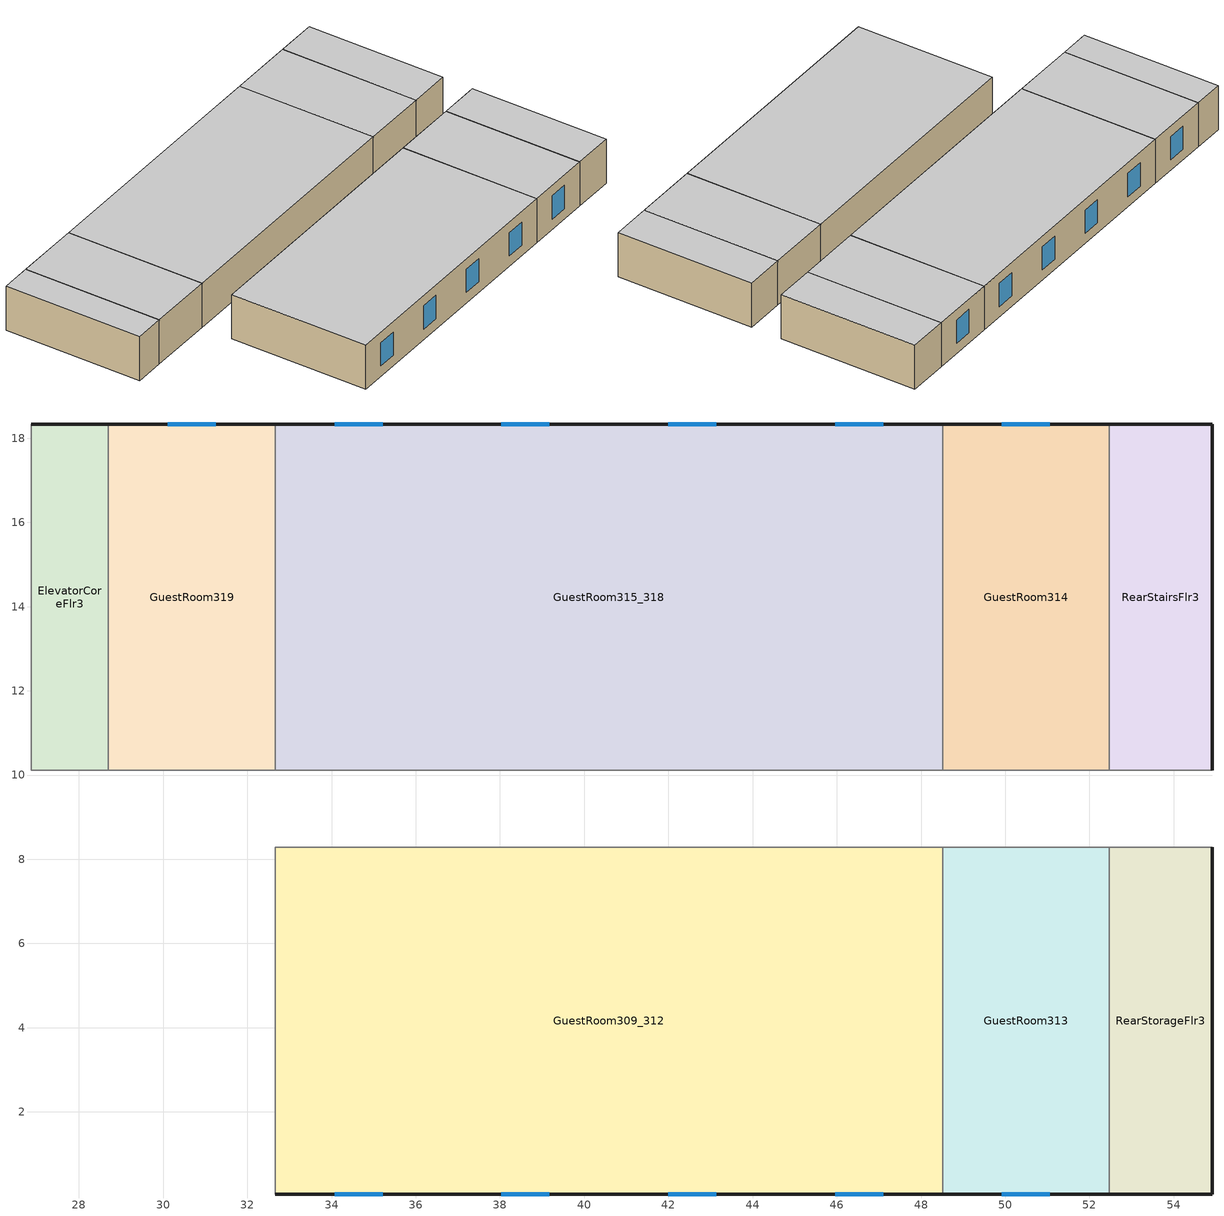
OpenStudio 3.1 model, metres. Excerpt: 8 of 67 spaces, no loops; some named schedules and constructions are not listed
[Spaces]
RearStairsFlr3
 floor to RearStairsFlr2 (NACM_Interior Floor): 54.91,18.34 54.91,10.11 52.47,10.11 52.47,18.34 z6.1
 wall outside (Base_CZ12-NonresMetalFrameWallU055): 54.91,10.11 54.91,18.34 52.47,18.34 z6.1:8.84
 wall to CorridorFlr3: 52.47,10.11 54.91,10.11 z6.1:8.84
 wall to GuestRoom314: 52.47,18.34 52.47,10.11 z6.1:8.84
 ceiling to RearStairsFlr4: 54.91,10.11 54.91,18.34 52.47,18.34 52.47,10.11 z8.84
GuestRoom309_312
 floor to GuestRoom209_212 (NACM_Interior Floor): 48.51,8.28 48.51,0.05 32.66,0.05 32.66,8.28 z6.1
 wall outside (Base_CZ12-ResMetalFrameWallU069): 32.66,0.05 48.51,0.05 z6.1:8.84
 wall to CorridorFlr3: 48.51,8.28 32.66,8.28 z6.1:8.84
 wall to GuestRoom306_308: 32.66,8.28 32.66,0.05 z6.1:8.84
 wall to GuestRoom313 (NACM_Interior Wall): 48.51,0.05 48.51,8.28 z6.1:8.84
 window (Base_AllCZ_FixedWinU36_Res): 34.07,0.05 35.21,0.05 / 38.04,0.05 39.18,0.05 / 42,0.05 43.14,0.05 / 45.96,0.05 47.1,0.05 z6.75:8.19
 ceiling to GuestRoom409_412: 48.51,0.05 48.51,8.28 32.66,8.28 32.66,0.05 z8.84
GuestRoom313
 floor to GuestRoom213 (NACM_Interior Floor): 52.47,8.28 52.47,0.05 48.51,0.05 48.51,8.28 z6.1
 wall outside (Base_CZ12-ResMetalFrameWallU069): 48.51,0.05 52.47,0.05 z6.1:8.84
 wall to CorridorFlr3: 52.47,8.28 48.51,8.28 z6.1:8.84
 wall to RearStorageFlr3 (NACM_Interior Wall): 52.47,0.05 52.47,8.28 z6.1:8.84
 window (Base_AllCZ_FixedWinU36_Res): 49.92,0.05 51.06,0.05 z6.75:8.19
 ceiling to GuestRoom413: 52.47,0.05 52.47,8.28 48.51,8.28 48.51,0.05 z8.84
RearStorageFlr3
 floor to RearStorageFlr2 (NACM_Interior Floor): 54.91,8.28 54.91,0.05 52.47,0.05 52.47,8.28 z6.1
 wall outside (Base_CZ12-NonresMetalFrameWallU055): 52.47,0.05 54.91,0.05 54.91,8.28 z6.1:8.84
 wall to CorridorFlr3: 54.91,8.28 52.47,8.28 z6.1:8.84
 ceiling to RearStorageFlr4: 54.91,0.05 54.91,8.28 52.47,8.28 52.47,0.05 z8.84
GuestRoom314
 floor to GuestRoom214 (NACM_Interior Floor): 52.47,18.34 52.47,10.11 48.51,10.11 48.51,18.34 z6.1
 wall outside (Base_CZ12-ResMetalFrameWallU069): 52.47,18.34 48.51,18.34 z6.1:8.84
 wall to CorridorFlr3: 48.51,10.11 52.47,10.11 z6.1:8.84
 wall to GuestRoom315_318 (NACM_Interior Wall): 48.51,18.34 48.51,10.11 z6.1:8.84
 window (Base_AllCZ_FixedWinU36_Res): 51.06,18.34 49.92,18.34 z6.75:8.19
 ceiling to GuestRoom414: 52.47,10.11 52.47,18.34 48.51,18.34 48.51,10.11 z8.84
GuestRoom315_318
 floor to GuestRoom215_218 (NACM_Interior Floor): 48.51,18.34 48.51,10.11 32.66,10.11 32.66,18.34 z6.1
 wall outside (Base_CZ12-ResMetalFrameWallU069): 48.51,18.34 32.66,18.34 z6.1:8.84
 wall to CorridorFlr3: 32.66,10.11 48.51,10.11 z6.1:8.84
 wall to GuestRoom319 (NACM_Interior Wall): 32.66,18.34 32.66,10.11 z6.1:8.84
 window (Base_AllCZ_FixedWinU36_Res): 47.1,18.34 45.96,18.34 / 43.14,18.34 42,18.34 / 39.18,18.34 38.04,18.34 / 35.21,18.34 34.07,18.34 z6.75:8.19
 ceiling to GuestRoom415_418: 48.51,10.11 48.51,18.34 32.66,18.34 32.66,10.11 z8.84
GuestRoom319
 floor to GuestRoom219 (NACM_Interior Floor): 32.66,18.34 32.66,10.11 28.7,10.11 28.7,18.34 z6.1
 wall outside (Base_CZ12-ResMetalFrameWallU069): 32.66,18.34 28.7,18.34 z6.1:8.84
 wall to CorridorFlr3: 28.7,10.11 32.66,10.11 z6.1:8.84
 wall to ElevatorCoreFlr3: 28.7,18.34 28.7,10.11 z6.1:8.84
 window (Base_AllCZ_FixedWinU36_Res): 31.25,18.34 30.11,18.34 z6.75:8.19
 ceiling to GuestRoom419: 32.66,10.11 32.66,18.34 28.7,18.34 28.7,10.11 z8.84
ElevatorCoreFlr3
 floor to ElevatorCoreFlr2 (NACM_Dropped Ceiling): 28.7,18.34 28.7,10.11 26.87,10.11 26.87,18.34 z6.1
 wall outside (Base_CZ12-NonresMetalFrameWallU055): 28.7,18.34 26.87,18.34 z6.1:8.84
 wall to CorridorFlr3: 26.87,18.34 26.87,10.11 28.7,10.11 z6.1:8.84
 ceiling to ElevatorCoreFlr4: 28.7,10.11 28.7,18.34 26.87,18.34 26.87,10.11 z8.84
[Schedule:Week]
GuestRoom224-RecptSch-wk10: GuestRoom224-RecptSch-da20, GuestRoom224-RecptSch-da21, GuestRoom224-RecptSch-da21, GuestRoom224-RecptSch-da21, GuestRoom224-RecptSch-da21, GuestRoom224-RecptSch-da21, GuestRoom224-RecptSch-da20, GuestRoom224-RecptSch-da20, GuestRoom224-RecptSch-da21, GuestRoom224-RecptSch-da3, GuestRoom224-RecptSch-da20, GuestRoom224-RecptSch-da20
GuestRoom224-RecptSch-wk11: GuestRoom224-RecptSch-da22, GuestRoom224-RecptSch-da23, GuestRoom224-RecptSch-da23, GuestRoom224-RecptSch-da23, GuestRoom224-RecptSch-da23, GuestRoom224-RecptSch-da23, GuestRoom224-RecptSch-da22, GuestRoom224-RecptSch-da22, GuestRoom224-RecptSch-da23, GuestRoom224-RecptSch-da3, GuestRoom224-RecptSch-da22, GuestRoom224-RecptSch-da22
GuestRoom224-RecptSch-wk12: GuestRoom224-RecptSch-da24, GuestRoom224-RecptSch-da25, GuestRoom224-RecptSch-da25, GuestRoom224-RecptSch-da25, GuestRoom224-RecptSch-da25, GuestRoom224-RecptSch-da25, GuestRoom224-RecptSch-da24, GuestRoom224-RecptSch-da24, GuestRoom224-RecptSch-da25, GuestRoom224-RecptSch-da3, GuestRoom224-RecptSch-da24, GuestRoom224-RecptSch-da24
GuestRoom302_305-RecptSch-wk1: GuestRoom302_305-RecptSch-da1, GuestRoom302_305-RecptSch-da2, GuestRoom302_305-RecptSch-da2, GuestRoom302_305-RecptSch-da2, GuestRoom302_305-RecptSch-da2, GuestRoom302_305-RecptSch-da2, GuestRoom302_305-RecptSch-da1, GuestRoom302_305-RecptSch-da1, GuestRoom302_305-RecptSch-da2, GuestRoom302_305-RecptSch-da3, GuestRoom302_305-RecptSch-da1, GuestRoom302_305-RecptSch-da1
GuestRoom302_305-RecptSch-wk2: GuestRoom302_305-RecptSch-da4, GuestRoom302_305-RecptSch-da5, GuestRoom302_305-RecptSch-da5, GuestRoom302_305-RecptSch-da5, GuestRoom302_305-RecptSch-da5, GuestRoom302_305-RecptSch-da5, GuestRoom302_305-RecptSch-da4, GuestRoom302_305-RecptSch-da4, GuestRoom302_305-RecptSch-da5, GuestRoom302_305-RecptSch-da3, GuestRoom302_305-RecptSch-da4, GuestRoom302_305-RecptSch-da4
GuestRoom302_305-RecptSch-wk3: GuestRoom302_305-RecptSch-da6, GuestRoom302_305-RecptSch-da7, GuestRoom302_305-RecptSch-da7, GuestRoom302_305-RecptSch-da7, GuestRoom302_305-RecptSch-da7, GuestRoom302_305-RecptSch-da7, GuestRoom302_305-RecptSch-da6, GuestRoom302_305-RecptSch-da6, GuestRoom302_305-RecptSch-da7, GuestRoom302_305-RecptSch-da3, GuestRoom302_305-RecptSch-da6, GuestRoom302_305-RecptSch-da6
GuestRoom302_305-RecptSch-wk4: GuestRoom302_305-RecptSch-da8, GuestRoom302_305-RecptSch-da9, GuestRoom302_305-RecptSch-da9, GuestRoom302_305-RecptSch-da9, GuestRoom302_305-RecptSch-da9, GuestRoom302_305-RecptSch-da9, GuestRoom302_305-RecptSch-da8, GuestRoom302_305-RecptSch-da8, GuestRoom302_305-RecptSch-da9, GuestRoom302_305-RecptSch-da3, GuestRoom302_305-RecptSch-da8, GuestRoom302_305-RecptSch-da8
GuestRoom302_305-RecptSch-wk5: GuestRoom302_305-RecptSch-da10, GuestRoom302_305-RecptSch-da11, GuestRoom302_305-RecptSch-da11, GuestRoom302_305-RecptSch-da11, GuestRoom302_305-RecptSch-da11, GuestRoom302_305-RecptSch-da11, GuestRoom302_305-RecptSch-da10, GuestRoom302_305-RecptSch-da10, GuestRoom302_305-RecptSch-da11, GuestRoom302_305-RecptSch-da3, GuestRoom302_305-RecptSch-da10, GuestRoom302_305-RecptSch-da10
GuestRoom302_305-RecptSch-wk6: GuestRoom302_305-RecptSch-da12, GuestRoom302_305-RecptSch-da13, GuestRoom302_305-RecptSch-da13, GuestRoom302_305-RecptSch-da13, GuestRoom302_305-RecptSch-da13, GuestRoom302_305-RecptSch-da13, GuestRoom302_305-RecptSch-da12, GuestRoom302_305-RecptSch-da12, GuestRoom302_305-RecptSch-da13, GuestRoom302_305-RecptSch-da3, GuestRoom302_305-RecptSch-da12, GuestRoom302_305-RecptSch-da12
GuestRoom302_305-RecptSch-wk7: GuestRoom302_305-RecptSch-da14, GuestRoom302_305-RecptSch-da15, GuestRoom302_305-RecptSch-da15, GuestRoom302_305-RecptSch-da15, GuestRoom302_305-RecptSch-da15, GuestRoom302_305-RecptSch-da15, GuestRoom302_305-RecptSch-da14, GuestRoom302_305-RecptSch-da14, GuestRoom302_305-RecptSch-da15, GuestRoom302_305-RecptSch-da3, GuestRoom302_305-RecptSch-da14, GuestRoom302_305-RecptSch-da14
GuestRoom302_305-RecptSch-wk8: GuestRoom302_305-RecptSch-da16, GuestRoom302_305-RecptSch-da17, GuestRoom302_305-RecptSch-da17, GuestRoom302_305-RecptSch-da17, GuestRoom302_305-RecptSch-da17, GuestRoom302_305-RecptSch-da17, GuestRoom302_305-RecptSch-da16, GuestRoom302_305-RecptSch-da16, GuestRoom302_305-RecptSch-da17, GuestRoom302_305-RecptSch-da3, GuestRoom302_305-RecptSch-da16, GuestRoom302_305-RecptSch-da16
GuestRoom302_305-RecptSch-wk9: GuestRoom302_305-RecptSch-da18, GuestRoom302_305-RecptSch-da19, GuestRoom302_305-RecptSch-da19, GuestRoom302_305-RecptSch-da19, GuestRoom302_305-RecptSch-da19, GuestRoom302_305-RecptSch-da19, GuestRoom302_305-RecptSch-da18, GuestRoom302_305-RecptSch-da18, GuestRoom302_305-RecptSch-da19, GuestRoom302_305-RecptSch-da3, GuestRoom302_305-RecptSch-da18, GuestRoom302_305-RecptSch-da18
GuestRoom302_305-RecptSch-wk10: GuestRoom302_305-RecptSch-da20, GuestRoom302_305-RecptSch-da21, GuestRoom302_305-RecptSch-da21, GuestRoom302_305-RecptSch-da21, GuestRoom302_305-RecptSch-da21, GuestRoom302_305-RecptSch-da21, GuestRoom302_305-RecptSch-da20, GuestRoom302_305-RecptSch-da20, GuestRoom302_305-RecptSch-da21, GuestRoom302_305-RecptSch-da3, GuestRoom302_305-RecptSch-da20, GuestRoom302_305-RecptSch-da20
GuestRoom302_305-RecptSch-wk11: GuestRoom302_305-RecptSch-da22, GuestRoom302_305-RecptSch-da23, GuestRoom302_305-RecptSch-da23, GuestRoom302_305-RecptSch-da23, GuestRoom302_305-RecptSch-da23, GuestRoom302_305-RecptSch-da23, GuestRoom302_305-RecptSch-da22, GuestRoom302_305-RecptSch-da22, GuestRoom302_305-RecptSch-da23, GuestRoom302_305-RecptSch-da3, GuestRoom302_305-RecptSch-da22, GuestRoom302_305-RecptSch-da22
GuestRoom302_305-RecptSch-wk12: GuestRoom302_305-RecptSch-da24, GuestRoom302_305-RecptSch-da25, GuestRoom302_305-RecptSch-da25, GuestRoom302_305-RecptSch-da25, GuestRoom302_305-RecptSch-da25, GuestRoom302_305-RecptSch-da25, GuestRoom302_305-RecptSch-da24, GuestRoom302_305-RecptSch-da24, GuestRoom302_305-RecptSch-da25, GuestRoom302_305-RecptSch-da3, GuestRoom302_305-RecptSch-da24, GuestRoom302_305-RecptSch-da24
GuestRoom306_308-RecptSch-wk1: GuestRoom306_308-RecptSch-da1, GuestRoom306_308-RecptSch-da2, GuestRoom306_308-RecptSch-da2, GuestRoom306_308-RecptSch-da2, GuestRoom306_308-RecptSch-da2, GuestRoom306_308-RecptSch-da2, GuestRoom306_308-RecptSch-da1, GuestRoom306_308-RecptSch-da1, GuestRoom306_308-RecptSch-da2, GuestRoom306_308-RecptSch-da3, GuestRoom306_308-RecptSch-da1, GuestRoom306_308-RecptSch-da1
GuestRoom306_308-RecptSch-wk2: GuestRoom306_308-RecptSch-da4, GuestRoom306_308-RecptSch-da5, GuestRoom306_308-RecptSch-da5, GuestRoom306_308-RecptSch-da5, GuestRoom306_308-RecptSch-da5, GuestRoom306_308-RecptSch-da5, GuestRoom306_308-RecptSch-da4, GuestRoom306_308-RecptSch-da4, GuestRoom306_308-RecptSch-da5, GuestRoom306_308-RecptSch-da3, GuestRoom306_308-RecptSch-da4, GuestRoom306_308-RecptSch-da4
GuestRoom306_308-RecptSch-wk3: GuestRoom306_308-RecptSch-da6, GuestRoom306_308-RecptSch-da7, GuestRoom306_308-RecptSch-da7, GuestRoom306_308-RecptSch-da7, GuestRoom306_308-RecptSch-da7, GuestRoom306_308-RecptSch-da7, GuestRoom306_308-RecptSch-da6, GuestRoom306_308-RecptSch-da6, GuestRoom306_308-RecptSch-da7, GuestRoom306_308-RecptSch-da3, GuestRoom306_308-RecptSch-da6, GuestRoom306_308-RecptSch-da6
GuestRoom306_308-RecptSch-wk4: GuestRoom306_308-RecptSch-da8, GuestRoom306_308-RecptSch-da9, GuestRoom306_308-RecptSch-da9, GuestRoom306_308-RecptSch-da9, GuestRoom306_308-RecptSch-da9, GuestRoom306_308-RecptSch-da9, GuestRoom306_308-RecptSch-da8, GuestRoom306_308-RecptSch-da8, GuestRoom306_308-RecptSch-da9, GuestRoom306_308-RecptSch-da3, GuestRoom306_308-RecptSch-da8, GuestRoom306_308-RecptSch-da8
GuestRoom306_308-RecptSch-wk5: GuestRoom306_308-RecptSch-da10, GuestRoom306_308-RecptSch-da11, GuestRoom306_308-RecptSch-da11, GuestRoom306_308-RecptSch-da11, GuestRoom306_308-RecptSch-da11, GuestRoom306_308-RecptSch-da11, GuestRoom306_308-RecptSch-da10, GuestRoom306_308-RecptSch-da10, GuestRoom306_308-RecptSch-da11, GuestRoom306_308-RecptSch-da3, GuestRoom306_308-RecptSch-da10, GuestRoom306_308-RecptSch-da10
GuestRoom306_308-RecptSch-wk6: GuestRoom306_308-RecptSch-da12, GuestRoom306_308-RecptSch-da13, GuestRoom306_308-RecptSch-da13, GuestRoom306_308-RecptSch-da13, GuestRoom306_308-RecptSch-da13, GuestRoom306_308-RecptSch-da13, GuestRoom306_308-RecptSch-da12, GuestRoom306_308-RecptSch-da12, GuestRoom306_308-RecptSch-da13, GuestRoom306_308-RecptSch-da3, GuestRoom306_308-RecptSch-da12, GuestRoom306_308-RecptSch-da12
GuestRoom306_308-RecptSch-wk7: GuestRoom306_308-RecptSch-da14, GuestRoom306_308-RecptSch-da15, GuestRoom306_308-RecptSch-da15, GuestRoom306_308-RecptSch-da15, GuestRoom306_308-RecptSch-da15, GuestRoom306_308-RecptSch-da15, GuestRoom306_308-RecptSch-da14, GuestRoom306_308-RecptSch-da14, GuestRoom306_308-RecptSch-da15, GuestRoom306_308-RecptSch-da3, GuestRoom306_308-RecptSch-da14, GuestRoom306_308-RecptSch-da14
GuestRoom306_308-RecptSch-wk8: GuestRoom306_308-RecptSch-da16, GuestRoom306_308-RecptSch-da17, GuestRoom306_308-RecptSch-da17, GuestRoom306_308-RecptSch-da17, GuestRoom306_308-RecptSch-da17, GuestRoom306_308-RecptSch-da17, GuestRoom306_308-RecptSch-da16, GuestRoom306_308-RecptSch-da16, GuestRoom306_308-RecptSch-da17, GuestRoom306_308-RecptSch-da3, GuestRoom306_308-RecptSch-da16, GuestRoom306_308-RecptSch-da16
GuestRoom306_308-RecptSch-wk9: GuestRoom306_308-RecptSch-da18, GuestRoom306_308-RecptSch-da19, GuestRoom306_308-RecptSch-da19, GuestRoom306_308-RecptSch-da19, GuestRoom306_308-RecptSch-da19, GuestRoom306_308-RecptSch-da19, GuestRoom306_308-RecptSch-da18, GuestRoom306_308-RecptSch-da18, GuestRoom306_308-RecptSch-da19, GuestRoom306_308-RecptSch-da3, GuestRoom306_308-RecptSch-da18, GuestRoom306_308-RecptSch-da18
GuestRoom306_308-RecptSch-wk10: GuestRoom306_308-RecptSch-da20, GuestRoom306_308-RecptSch-da21, GuestRoom306_308-RecptSch-da21, GuestRoom306_308-RecptSch-da21, GuestRoom306_308-RecptSch-da21, GuestRoom306_308-RecptSch-da21, GuestRoom306_308-RecptSch-da20, GuestRoom306_308-RecptSch-da20, GuestRoom306_308-RecptSch-da21, GuestRoom306_308-RecptSch-da3, GuestRoom306_308-RecptSch-da20, GuestRoom306_308-RecptSch-da20
GuestRoom306_308-RecptSch-wk11: GuestRoom306_308-RecptSch-da22, GuestRoom306_308-RecptSch-da23, GuestRoom306_308-RecptSch-da23, GuestRoom306_308-RecptSch-da23, GuestRoom306_308-RecptSch-da23, GuestRoom306_308-RecptSch-da23, GuestRoom306_308-RecptSch-da22, GuestRoom306_308-RecptSch-da22, GuestRoom306_308-RecptSch-da23, GuestRoom306_308-RecptSch-da3, GuestRoom306_308-RecptSch-da22, GuestRoom306_308-RecptSch-da22
GuestRoom306_308-RecptSch-wk12: GuestRoom306_308-RecptSch-da24, GuestRoom306_308-RecptSch-da25, GuestRoom306_308-RecptSch-da25, GuestRoom306_308-RecptSch-da25, GuestRoom306_308-RecptSch-da25, GuestRoom306_308-RecptSch-da25, GuestRoom306_308-RecptSch-da24, GuestRoom306_308-RecptSch-da24, GuestRoom306_308-RecptSch-da25, GuestRoom306_308-RecptSch-da3, GuestRoom306_308-RecptSch-da24, GuestRoom306_308-RecptSch-da24
GuestRoom309_312-RecptSch-wk1: GuestRoom309_312-RecptSch-da1, GuestRoom309_312-RecptSch-da2, GuestRoom309_312-RecptSch-da2, GuestRoom309_312-RecptSch-da2, GuestRoom309_312-RecptSch-da2, GuestRoom309_312-RecptSch-da2, GuestRoom309_312-RecptSch-da1, GuestRoom309_312-RecptSch-da1, GuestRoom309_312-RecptSch-da2, GuestRoom309_312-RecptSch-da3, GuestRoom309_312-RecptSch-da1, GuestRoom309_312-RecptSch-da1
GuestRoom309_312-RecptSch-wk2: GuestRoom309_312-RecptSch-da4, GuestRoom309_312-RecptSch-da5, GuestRoom309_312-RecptSch-da5, GuestRoom309_312-RecptSch-da5, GuestRoom309_312-RecptSch-da5, GuestRoom309_312-RecptSch-da5, GuestRoom309_312-RecptSch-da4, GuestRoom309_312-RecptSch-da4, GuestRoom309_312-RecptSch-da5, GuestRoom309_312-RecptSch-da3, GuestRoom309_312-RecptSch-da4, GuestRoom309_312-RecptSch-da4
GuestRoom309_312-RecptSch-wk3: GuestRoom309_312-RecptSch-da6, GuestRoom309_312-RecptSch-da7, GuestRoom309_312-RecptSch-da7, GuestRoom309_312-RecptSch-da7, GuestRoom309_312-RecptSch-da7, GuestRoom309_312-RecptSch-da7, GuestRoom309_312-RecptSch-da6, GuestRoom309_312-RecptSch-da6, GuestRoom309_312-RecptSch-da7, GuestRoom309_312-RecptSch-da3, GuestRoom309_312-RecptSch-da6, GuestRoom309_312-RecptSch-da6
GuestRoom309_312-RecptSch-wk4: GuestRoom309_312-RecptSch-da8, GuestRoom309_312-RecptSch-da9, GuestRoom309_312-RecptSch-da9, GuestRoom309_312-RecptSch-da9, GuestRoom309_312-RecptSch-da9, GuestRoom309_312-RecptSch-da9, GuestRoom309_312-RecptSch-da8, GuestRoom309_312-RecptSch-da8, GuestRoom309_312-RecptSch-da9, GuestRoom309_312-RecptSch-da3, GuestRoom309_312-RecptSch-da8, GuestRoom309_312-RecptSch-da8
GuestRoom309_312-RecptSch-wk5: GuestRoom309_312-RecptSch-da10, GuestRoom309_312-RecptSch-da11, GuestRoom309_312-RecptSch-da11, GuestRoom309_312-RecptSch-da11, GuestRoom309_312-RecptSch-da11, GuestRoom309_312-RecptSch-da11, GuestRoom309_312-RecptSch-da10, GuestRoom309_312-RecptSch-da10, GuestRoom309_312-RecptSch-da11, GuestRoom309_312-RecptSch-da3, GuestRoom309_312-RecptSch-da10, GuestRoom309_312-RecptSch-da10
GuestRoom309_312-RecptSch-wk6: GuestRoom309_312-RecptSch-da12, GuestRoom309_312-RecptSch-da13, GuestRoom309_312-RecptSch-da13, GuestRoom309_312-RecptSch-da13, GuestRoom309_312-RecptSch-da13, GuestRoom309_312-RecptSch-da13, GuestRoom309_312-RecptSch-da12, GuestRoom309_312-RecptSch-da12, GuestRoom309_312-RecptSch-da13, GuestRoom309_312-RecptSch-da3, GuestRoom309_312-RecptSch-da12, GuestRoom309_312-RecptSch-da12
GuestRoom309_312-RecptSch-wk7: GuestRoom309_312-RecptSch-da14, GuestRoom309_312-RecptSch-da15, GuestRoom309_312-RecptSch-da15, GuestRoom309_312-RecptSch-da15, GuestRoom309_312-RecptSch-da15, GuestRoom309_312-RecptSch-da15, GuestRoom309_312-RecptSch-da14, GuestRoom309_312-RecptSch-da14, GuestRoom309_312-RecptSch-da15, GuestRoom309_312-RecptSch-da3, GuestRoom309_312-RecptSch-da14, GuestRoom309_312-RecptSch-da14
GuestRoom309_312-RecptSch-wk8: GuestRoom309_312-RecptSch-da16, GuestRoom309_312-RecptSch-da17, GuestRoom309_312-RecptSch-da17, GuestRoom309_312-RecptSch-da17, GuestRoom309_312-RecptSch-da17, GuestRoom309_312-RecptSch-da17, GuestRoom309_312-RecptSch-da16, GuestRoom309_312-RecptSch-da16, GuestRoom309_312-RecptSch-da17, GuestRoom309_312-RecptSch-da3, GuestRoom309_312-RecptSch-da16, GuestRoom309_312-RecptSch-da16
GuestRoom309_312-RecptSch-wk9: GuestRoom309_312-RecptSch-da18, GuestRoom309_312-RecptSch-da19, GuestRoom309_312-RecptSch-da19, GuestRoom309_312-RecptSch-da19, GuestRoom309_312-RecptSch-da19, GuestRoom309_312-RecptSch-da19, GuestRoom309_312-RecptSch-da18, GuestRoom309_312-RecptSch-da18, GuestRoom309_312-RecptSch-da19, GuestRoom309_312-RecptSch-da3, GuestRoom309_312-RecptSch-da18, GuestRoom309_312-RecptSch-da18
GuestRoom309_312-RecptSch-wk10: GuestRoom309_312-RecptSch-da20, GuestRoom309_312-RecptSch-da21, GuestRoom309_312-RecptSch-da21, GuestRoom309_312-RecptSch-da21, GuestRoom309_312-RecptSch-da21, GuestRoom309_312-RecptSch-da21, GuestRoom309_312-RecptSch-da20, GuestRoom309_312-RecptSch-da20, GuestRoom309_312-RecptSch-da21, GuestRoom309_312-RecptSch-da3, GuestRoom309_312-RecptSch-da20, GuestRoom309_312-RecptSch-da20
GuestRoom309_312-RecptSch-wk11: GuestRoom309_312-RecptSch-da22, GuestRoom309_312-RecptSch-da23, GuestRoom309_312-RecptSch-da23, GuestRoom309_312-RecptSch-da23, GuestRoom309_312-RecptSch-da23, GuestRoom309_312-RecptSch-da23, GuestRoom309_312-RecptSch-da22, GuestRoom309_312-RecptSch-da22, GuestRoom309_312-RecptSch-da23, GuestRoom309_312-RecptSch-da3, GuestRoom309_312-RecptSch-da22, GuestRoom309_312-RecptSch-da22
GuestRoom309_312-RecptSch-wk12: GuestRoom309_312-RecptSch-da24, GuestRoom309_312-RecptSch-da25, GuestRoom309_312-RecptSch-da25, GuestRoom309_312-RecptSch-da25, GuestRoom309_312-RecptSch-da25, GuestRoom309_312-RecptSch-da25, GuestRoom309_312-RecptSch-da24, GuestRoom309_312-RecptSch-da24, GuestRoom309_312-RecptSch-da25, GuestRoom309_312-RecptSch-da3, GuestRoom309_312-RecptSch-da24, GuestRoom309_312-RecptSch-da24
GuestRoom313-RecptSch-wk1: GuestRoom313-RecptSch-da1, GuestRoom313-RecptSch-da2, GuestRoom313-RecptSch-da2, GuestRoom313-RecptSch-da2, GuestRoom313-RecptSch-da2, GuestRoom313-RecptSch-da2, GuestRoom313-RecptSch-da1, GuestRoom313-RecptSch-da1, GuestRoom313-RecptSch-da2, GuestRoom313-RecptSch-da3, GuestRoom313-RecptSch-da1, GuestRoom313-RecptSch-da1
GuestRoom313-RecptSch-wk2: GuestRoom313-RecptSch-da4, GuestRoom313-RecptSch-da5, GuestRoom313-RecptSch-da5, GuestRoom313-RecptSch-da5, GuestRoom313-RecptSch-da5, GuestRoom313-RecptSch-da5, GuestRoom313-RecptSch-da4, GuestRoom313-RecptSch-da4, GuestRoom313-RecptSch-da5, GuestRoom313-RecptSch-da3, GuestRoom313-RecptSch-da4, GuestRoom313-RecptSch-da4
GuestRoom313-RecptSch-wk3: GuestRoom313-RecptSch-da6, GuestRoom313-RecptSch-da7, GuestRoom313-RecptSch-da7, GuestRoom313-RecptSch-da7, GuestRoom313-RecptSch-da7, GuestRoom313-RecptSch-da7, GuestRoom313-RecptSch-da6, GuestRoom313-RecptSch-da6, GuestRoom313-RecptSch-da7, GuestRoom313-RecptSch-da3, GuestRoom313-RecptSch-da6, GuestRoom313-RecptSch-da6
GuestRoom313-RecptSch-wk4: GuestRoom313-RecptSch-da8, GuestRoom313-RecptSch-da9, GuestRoom313-RecptSch-da9, GuestRoom313-RecptSch-da9, GuestRoom313-RecptSch-da9, GuestRoom313-RecptSch-da9, GuestRoom313-RecptSch-da8, GuestRoom313-RecptSch-da8, GuestRoom313-RecptSch-da9, GuestRoom313-RecptSch-da3, GuestRoom313-RecptSch-da8, GuestRoom313-RecptSch-da8
GuestRoom313-RecptSch-wk5: GuestRoom313-RecptSch-da10, GuestRoom313-RecptSch-da11, GuestRoom313-RecptSch-da11, GuestRoom313-RecptSch-da11, GuestRoom313-RecptSch-da11, GuestRoom313-RecptSch-da11, GuestRoom313-RecptSch-da10, GuestRoom313-RecptSch-da10, GuestRoom313-RecptSch-da11, GuestRoom313-RecptSch-da3, GuestRoom313-RecptSch-da10, GuestRoom313-RecptSch-da10
GuestRoom313-RecptSch-wk6: GuestRoom313-RecptSch-da12, GuestRoom313-RecptSch-da13, GuestRoom313-RecptSch-da13, GuestRoom313-RecptSch-da13, GuestRoom313-RecptSch-da13, GuestRoom313-RecptSch-da13, GuestRoom313-RecptSch-da12, GuestRoom313-RecptSch-da12, GuestRoom313-RecptSch-da13, GuestRoom313-RecptSch-da3, GuestRoom313-RecptSch-da12, GuestRoom313-RecptSch-da12
GuestRoom313-RecptSch-wk7: GuestRoom313-RecptSch-da14, GuestRoom313-RecptSch-da15, GuestRoom313-RecptSch-da15, GuestRoom313-RecptSch-da15, GuestRoom313-RecptSch-da15, GuestRoom313-RecptSch-da15, GuestRoom313-RecptSch-da14, GuestRoom313-RecptSch-da14, GuestRoom313-RecptSch-da15, GuestRoom313-RecptSch-da3, GuestRoom313-RecptSch-da14, GuestRoom313-RecptSch-da14
GuestRoom313-RecptSch-wk8: GuestRoom313-RecptSch-da16, GuestRoom313-RecptSch-da17, GuestRoom313-RecptSch-da17, GuestRoom313-RecptSch-da17, GuestRoom313-RecptSch-da17, GuestRoom313-RecptSch-da17, GuestRoom313-RecptSch-da16, GuestRoom313-RecptSch-da16, GuestRoom313-RecptSch-da17, GuestRoom313-RecptSch-da3, GuestRoom313-RecptSch-da16, GuestRoom313-RecptSch-da16
GuestRoom313-RecptSch-wk9: GuestRoom313-RecptSch-da18, GuestRoom313-RecptSch-da19, GuestRoom313-RecptSch-da19, GuestRoom313-RecptSch-da19, GuestRoom313-RecptSch-da19, GuestRoom313-RecptSch-da19, GuestRoom313-RecptSch-da18, GuestRoom313-RecptSch-da18, GuestRoom313-RecptSch-da19, GuestRoom313-RecptSch-da3, GuestRoom313-RecptSch-da18, GuestRoom313-RecptSch-da18
GuestRoom313-RecptSch-wk10: GuestRoom313-RecptSch-da20, GuestRoom313-RecptSch-da21, GuestRoom313-RecptSch-da21, GuestRoom313-RecptSch-da21, GuestRoom313-RecptSch-da21, GuestRoom313-RecptSch-da21, GuestRoom313-RecptSch-da20, GuestRoom313-RecptSch-da20, GuestRoom313-RecptSch-da21, GuestRoom313-RecptSch-da3, GuestRoom313-RecptSch-da20, GuestRoom313-RecptSch-da20
GuestRoom313-RecptSch-wk11: GuestRoom313-RecptSch-da22, GuestRoom313-RecptSch-da23, GuestRoom313-RecptSch-da23, GuestRoom313-RecptSch-da23, GuestRoom313-RecptSch-da23, GuestRoom313-RecptSch-da23, GuestRoom313-RecptSch-da22, GuestRoom313-RecptSch-da22, GuestRoom313-RecptSch-da23, GuestRoom313-RecptSch-da3, GuestRoom313-RecptSch-da22, GuestRoom313-RecptSch-da22
GuestRoom313-RecptSch-wk12: GuestRoom313-RecptSch-da24, GuestRoom313-RecptSch-da25, GuestRoom313-RecptSch-da25, GuestRoom313-RecptSch-da25, GuestRoom313-RecptSch-da25, GuestRoom313-RecptSch-da25, GuestRoom313-RecptSch-da24, GuestRoom313-RecptSch-da24, GuestRoom313-RecptSch-da25, GuestRoom313-RecptSch-da3, GuestRoom313-RecptSch-da24, GuestRoom313-RecptSch-da24
GuestRoom314-RecptSch-wk1: GuestRoom314-RecptSch-da1, GuestRoom314-RecptSch-da2, GuestRoom314-RecptSch-da2, GuestRoom314-RecptSch-da2, GuestRoom314-RecptSch-da2, GuestRoom314-RecptSch-da2, GuestRoom314-RecptSch-da1, GuestRoom314-RecptSch-da1, GuestRoom314-RecptSch-da2, GuestRoom314-RecptSch-da3, GuestRoom314-RecptSch-da1, GuestRoom314-RecptSch-da1
GuestRoom314-RecptSch-wk2: GuestRoom314-RecptSch-da4, GuestRoom314-RecptSch-da5, GuestRoom314-RecptSch-da5, GuestRoom314-RecptSch-da5, GuestRoom314-RecptSch-da5, GuestRoom314-RecptSch-da5, GuestRoom314-RecptSch-da4, GuestRoom314-RecptSch-da4, GuestRoom314-RecptSch-da5, GuestRoom314-RecptSch-da3, GuestRoom314-RecptSch-da4, GuestRoom314-RecptSch-da4
GuestRoom314-RecptSch-wk3: GuestRoom314-RecptSch-da6, GuestRoom314-RecptSch-da7, GuestRoom314-RecptSch-da7, GuestRoom314-RecptSch-da7, GuestRoom314-RecptSch-da7, GuestRoom314-RecptSch-da7, GuestRoom314-RecptSch-da6, GuestRoom314-RecptSch-da6, GuestRoom314-RecptSch-da7, GuestRoom314-RecptSch-da3, GuestRoom314-RecptSch-da6, GuestRoom314-RecptSch-da6
GuestRoom314-RecptSch-wk4: GuestRoom314-RecptSch-da8, GuestRoom314-RecptSch-da9, GuestRoom314-RecptSch-da9, GuestRoom314-RecptSch-da9, GuestRoom314-RecptSch-da9, GuestRoom314-RecptSch-da9, GuestRoom314-RecptSch-da8, GuestRoom314-RecptSch-da8, GuestRoom314-RecptSch-da9, GuestRoom314-RecptSch-da3, GuestRoom314-RecptSch-da8, GuestRoom314-RecptSch-da8
GuestRoom314-RecptSch-wk5: GuestRoom314-RecptSch-da10, GuestRoom314-RecptSch-da11, GuestRoom314-RecptSch-da11, GuestRoom314-RecptSch-da11, GuestRoom314-RecptSch-da11, GuestRoom314-RecptSch-da11, GuestRoom314-RecptSch-da10, GuestRoom314-RecptSch-da10, GuestRoom314-RecptSch-da11, GuestRoom314-RecptSch-da3, GuestRoom314-RecptSch-da10, GuestRoom314-RecptSch-da10
GuestRoom314-RecptSch-wk6: GuestRoom314-RecptSch-da12, GuestRoom314-RecptSch-da13, GuestRoom314-RecptSch-da13, GuestRoom314-RecptSch-da13, GuestRoom314-RecptSch-da13, GuestRoom314-RecptSch-da13, GuestRoom314-RecptSch-da12, GuestRoom314-RecptSch-da12, GuestRoom314-RecptSch-da13, GuestRoom314-RecptSch-da3, GuestRoom314-RecptSch-da12, GuestRoom314-RecptSch-da12
GuestRoom314-RecptSch-wk7: GuestRoom314-RecptSch-da14, GuestRoom314-RecptSch-da15, GuestRoom314-RecptSch-da15, GuestRoom314-RecptSch-da15, GuestRoom314-RecptSch-da15, GuestRoom314-RecptSch-da15, GuestRoom314-RecptSch-da14, GuestRoom314-RecptSch-da14, GuestRoom314-RecptSch-da15, GuestRoom314-RecptSch-da3, GuestRoom314-RecptSch-da14, GuestRoom314-RecptSch-da14
GuestRoom314-RecptSch-wk8: GuestRoom314-RecptSch-da16, GuestRoom314-RecptSch-da17, GuestRoom314-RecptSch-da17, GuestRoom314-RecptSch-da17, GuestRoom314-RecptSch-da17, GuestRoom314-RecptSch-da17, GuestRoom314-RecptSch-da16, GuestRoom314-RecptSch-da16, GuestRoom314-RecptSch-da17, GuestRoom314-RecptSch-da3, GuestRoom314-RecptSch-da16, GuestRoom314-RecptSch-da16
GuestRoom314-RecptSch-wk9: GuestRoom314-RecptSch-da18, GuestRoom314-RecptSch-da19, GuestRoom314-RecptSch-da19, GuestRoom314-RecptSch-da19, GuestRoom314-RecptSch-da19, GuestRoom314-RecptSch-da19, GuestRoom314-RecptSch-da18, GuestRoom314-RecptSch-da18, GuestRoom314-RecptSch-da19, GuestRoom314-RecptSch-da3, GuestRoom314-RecptSch-da18, GuestRoom314-RecptSch-da18
GuestRoom314-RecptSch-wk10: GuestRoom314-RecptSch-da20, GuestRoom314-RecptSch-da21, GuestRoom314-RecptSch-da21, GuestRoom314-RecptSch-da21, GuestRoom314-RecptSch-da21, GuestRoom314-RecptSch-da21, GuestRoom314-RecptSch-da20, GuestRoom314-RecptSch-da20, GuestRoom314-RecptSch-da21, GuestRoom314-RecptSch-da3, GuestRoom314-RecptSch-da20, GuestRoom314-RecptSch-da20
GuestRoom314-RecptSch-wk11: GuestRoom314-RecptSch-da22, GuestRoom314-RecptSch-da23, GuestRoom314-RecptSch-da23, GuestRoom314-RecptSch-da23, GuestRoom314-RecptSch-da23, GuestRoom314-RecptSch-da23, GuestRoom314-RecptSch-da22, GuestRoom314-RecptSch-da22, GuestRoom314-RecptSch-da23, GuestRoom314-RecptSch-da3, GuestRoom314-RecptSch-da22, GuestRoom314-RecptSch-da22
GuestRoom314-RecptSch-wk12: GuestRoom314-RecptSch-da24, GuestRoom314-RecptSch-da25, GuestRoom314-RecptSch-da25, GuestRoom314-RecptSch-da25, GuestRoom314-RecptSch-da25, GuestRoom314-RecptSch-da25, GuestRoom314-RecptSch-da24, GuestRoom314-RecptSch-da24, GuestRoom314-RecptSch-da25, GuestRoom314-RecptSch-da3, GuestRoom314-RecptSch-da24, GuestRoom314-RecptSch-da24
GuestRoom315_318-RecptSch-wk1: GuestRoom315_318-RecptSch-da1, GuestRoom315_318-RecptSch-da2, GuestRoom315_318-RecptSch-da2, GuestRoom315_318-RecptSch-da2, GuestRoom315_318-RecptSch-da2, GuestRoom315_318-RecptSch-da2, GuestRoom315_318-RecptSch-da1, GuestRoom315_318-RecptSch-da1, GuestRoom315_318-RecptSch-da2, GuestRoom315_318-RecptSch-da3, GuestRoom315_318-RecptSch-da1, GuestRoom315_318-RecptSch-da1
GuestRoom315_318-RecptSch-wk2: GuestRoom315_318-RecptSch-da4, GuestRoom315_318-RecptSch-da5, GuestRoom315_318-RecptSch-da5, GuestRoom315_318-RecptSch-da5, GuestRoom315_318-RecptSch-da5, GuestRoom315_318-RecptSch-da5, GuestRoom315_318-RecptSch-da4, GuestRoom315_318-RecptSch-da4, GuestRoom315_318-RecptSch-da5, GuestRoom315_318-RecptSch-da3, GuestRoom315_318-RecptSch-da4, GuestRoom315_318-RecptSch-da4
GuestRoom315_318-RecptSch-wk3: GuestRoom315_318-RecptSch-da6, GuestRoom315_318-RecptSch-da7, GuestRoom315_318-RecptSch-da7, GuestRoom315_318-RecptSch-da7, GuestRoom315_318-RecptSch-da7, GuestRoom315_318-RecptSch-da7, GuestRoom315_318-RecptSch-da6, GuestRoom315_318-RecptSch-da6, GuestRoom315_318-RecptSch-da7, GuestRoom315_318-RecptSch-da3, GuestRoom315_318-RecptSch-da6, GuestRoom315_318-RecptSch-da6
GuestRoom315_318-RecptSch-wk4: GuestRoom315_318-RecptSch-da8, GuestRoom315_318-RecptSch-da9, GuestRoom315_318-RecptSch-da9, GuestRoom315_318-RecptSch-da9, GuestRoom315_318-RecptSch-da9, GuestRoom315_318-RecptSch-da9, GuestRoom315_318-RecptSch-da8, GuestRoom315_318-RecptSch-da8, GuestRoom315_318-RecptSch-da9, GuestRoom315_318-RecptSch-da3, GuestRoom315_318-RecptSch-da8, GuestRoom315_318-RecptSch-da8
GuestRoom315_318-RecptSch-wk5: GuestRoom315_318-RecptSch-da10, GuestRoom315_318-RecptSch-da11, GuestRoom315_318-RecptSch-da11, GuestRoom315_318-RecptSch-da11, GuestRoom315_318-RecptSch-da11, GuestRoom315_318-RecptSch-da11, GuestRoom315_318-RecptSch-da10, GuestRoom315_318-RecptSch-da10, GuestRoom315_318-RecptSch-da11, GuestRoom315_318-RecptSch-da3, GuestRoom315_318-RecptSch-da10, GuestRoom315_318-RecptSch-da10
GuestRoom315_318-RecptSch-wk6: GuestRoom315_318-RecptSch-da12, GuestRoom315_318-RecptSch-da13, GuestRoom315_318-RecptSch-da13, GuestRoom315_318-RecptSch-da13, GuestRoom315_318-RecptSch-da13, GuestRoom315_318-RecptSch-da13, GuestRoom315_318-RecptSch-da12, GuestRoom315_318-RecptSch-da12, GuestRoom315_318-RecptSch-da13, GuestRoom315_318-RecptSch-da3, GuestRoom315_318-RecptSch-da12, GuestRoom315_318-RecptSch-da12
GuestRoom315_318-RecptSch-wk7: GuestRoom315_318-RecptSch-da14, GuestRoom315_318-RecptSch-da15, GuestRoom315_318-RecptSch-da15, GuestRoom315_318-RecptSch-da15, GuestRoom315_318-RecptSch-da15, GuestRoom315_318-RecptSch-da15, GuestRoom315_318-RecptSch-da14, GuestRoom315_318-RecptSch-da14, GuestRoom315_318-RecptSch-da15, GuestRoom315_318-RecptSch-da3, GuestRoom315_318-RecptSch-da14, GuestRoom315_318-RecptSch-da14
GuestRoom315_318-RecptSch-wk8: GuestRoom315_318-RecptSch-da16, GuestRoom315_318-RecptSch-da17, GuestRoom315_318-RecptSch-da17, GuestRoom315_318-RecptSch-da17, GuestRoom315_318-RecptSch-da17, GuestRoom315_318-RecptSch-da17, GuestRoom315_318-RecptSch-da16, GuestRoom315_318-RecptSch-da16, GuestRoom315_318-RecptSch-da17, GuestRoom315_318-RecptSch-da3, GuestRoom315_318-RecptSch-da16, GuestRoom315_318-RecptSch-da16
GuestRoom315_318-RecptSch-wk9: GuestRoom315_318-RecptSch-da18, GuestRoom315_318-RecptSch-da19, GuestRoom315_318-RecptSch-da19, GuestRoom315_318-RecptSch-da19, GuestRoom315_318-RecptSch-da19, GuestRoom315_318-RecptSch-da19, GuestRoom315_318-RecptSch-da18, GuestRoom315_318-RecptSch-da18, GuestRoom315_318-RecptSch-da19, GuestRoom315_318-RecptSch-da3, GuestRoom315_318-RecptSch-da18, GuestRoom315_318-RecptSch-da18
GuestRoom315_318-RecptSch-wk10: GuestRoom315_318-RecptSch-da20, GuestRoom315_318-RecptSch-da21, GuestRoom315_318-RecptSch-da21, GuestRoom315_318-RecptSch-da21, GuestRoom315_318-RecptSch-da21, GuestRoom315_318-RecptSch-da21, GuestRoom315_318-RecptSch-da20, GuestRoom315_318-RecptSch-da20, GuestRoom315_318-RecptSch-da21, GuestRoom315_318-RecptSch-da3, GuestRoom315_318-RecptSch-da20, GuestRoom315_318-RecptSch-da20
GuestRoom315_318-RecptSch-wk11: GuestRoom315_318-RecptSch-da22, GuestRoom315_318-RecptSch-da23, GuestRoom315_318-RecptSch-da23, GuestRoom315_318-RecptSch-da23, GuestRoom315_318-RecptSch-da23, GuestRoom315_318-RecptSch-da23, GuestRoom315_318-RecptSch-da22, GuestRoom315_318-RecptSch-da22, GuestRoom315_318-RecptSch-da23, GuestRoom315_318-RecptSch-da3, GuestRoom315_318-RecptSch-da22, GuestRoom315_318-RecptSch-da22
GuestRoom315_318-RecptSch-wk12: GuestRoom315_318-RecptSch-da24, GuestRoom315_318-RecptSch-da25, GuestRoom315_318-RecptSch-da25, GuestRoom315_318-RecptSch-da25, GuestRoom315_318-RecptSch-da25, GuestRoom315_318-RecptSch-da25, GuestRoom315_318-RecptSch-da24, GuestRoom315_318-RecptSch-da24, GuestRoom315_318-RecptSch-da25, GuestRoom315_318-RecptSch-da3, GuestRoom315_318-RecptSch-da24, GuestRoom315_318-RecptSch-da24
GuestRoom319-RecptSch-wk1: GuestRoom319-RecptSch-da1, GuestRoom319-RecptSch-da2, GuestRoom319-RecptSch-da2, GuestRoom319-RecptSch-da2, GuestRoom319-RecptSch-da2, GuestRoom319-RecptSch-da2, GuestRoom319-RecptSch-da1, GuestRoom319-RecptSch-da1, GuestRoom319-RecptSch-da2, GuestRoom319-RecptSch-da3, GuestRoom319-RecptSch-da1, GuestRoom319-RecptSch-da1
GuestRoom319-RecptSch-wk2: GuestRoom319-RecptSch-da4, GuestRoom319-RecptSch-da5, GuestRoom319-RecptSch-da5, GuestRoom319-RecptSch-da5, GuestRoom319-RecptSch-da5, GuestRoom319-RecptSch-da5, GuestRoom319-RecptSch-da4, GuestRoom319-RecptSch-da4, GuestRoom319-RecptSch-da5, GuestRoom319-RecptSch-da3, GuestRoom319-RecptSch-da4, GuestRoom319-RecptSch-da4
GuestRoom319-RecptSch-wk3: GuestRoom319-RecptSch-da6, GuestRoom319-RecptSch-da7, GuestRoom319-RecptSch-da7, GuestRoom319-RecptSch-da7, GuestRoom319-RecptSch-da7, GuestRoom319-RecptSch-da7, GuestRoom319-RecptSch-da6, GuestRoom319-RecptSch-da6, GuestRoom319-RecptSch-da7, GuestRoom319-RecptSch-da3, GuestRoom319-RecptSch-da6, GuestRoom319-RecptSch-da6
GuestRoom319-RecptSch-wk4: GuestRoom319-RecptSch-da8, GuestRoom319-RecptSch-da9, GuestRoom319-RecptSch-da9, GuestRoom319-RecptSch-da9, GuestRoom319-RecptSch-da9, GuestRoom319-RecptSch-da9, GuestRoom319-RecptSch-da8, GuestRoom319-RecptSch-da8, GuestRoom319-RecptSch-da9, GuestRoom319-RecptSch-da3, GuestRoom319-RecptSch-da8, GuestRoom319-RecptSch-da8
GuestRoom319-RecptSch-wk5: GuestRoom319-RecptSch-da10, GuestRoom319-RecptSch-da11, GuestRoom319-RecptSch-da11, GuestRoom319-RecptSch-da11, GuestRoom319-RecptSch-da11, GuestRoom319-RecptSch-da11, GuestRoom319-RecptSch-da10, GuestRoom319-RecptSch-da10, GuestRoom319-RecptSch-da11, GuestRoom319-RecptSch-da3, GuestRoom319-RecptSch-da10, GuestRoom319-RecptSch-da10
GuestRoom319-RecptSch-wk6: GuestRoom319-RecptSch-da12, GuestRoom319-RecptSch-da13, GuestRoom319-RecptSch-da13, GuestRoom319-RecptSch-da13, GuestRoom319-RecptSch-da13, GuestRoom319-RecptSch-da13, GuestRoom319-RecptSch-da12, GuestRoom319-RecptSch-da12, GuestRoom319-RecptSch-da13, GuestRoom319-RecptSch-da3, GuestRoom319-RecptSch-da12, GuestRoom319-RecptSch-da12
GuestRoom319-RecptSch-wk7: GuestRoom319-RecptSch-da14, GuestRoom319-RecptSch-da15, GuestRoom319-RecptSch-da15, GuestRoom319-RecptSch-da15, GuestRoom319-RecptSch-da15, GuestRoom319-RecptSch-da15, GuestRoom319-RecptSch-da14, GuestRoom319-RecptSch-da14, GuestRoom319-RecptSch-da15, GuestRoom319-RecptSch-da3, GuestRoom319-RecptSch-da14, GuestRoom319-RecptSch-da14
GuestRoom319-RecptSch-wk8: GuestRoom319-RecptSch-da16, GuestRoom319-RecptSch-da17, GuestRoom319-RecptSch-da17, GuestRoom319-RecptSch-da17, GuestRoom319-RecptSch-da17, GuestRoom319-RecptSch-da17, GuestRoom319-RecptSch-da16, GuestRoom319-RecptSch-da16, GuestRoom319-RecptSch-da17, GuestRoom319-RecptSch-da3, GuestRoom319-RecptSch-da16, GuestRoom319-RecptSch-da16
GuestRoom319-RecptSch-wk9: GuestRoom319-RecptSch-da18, GuestRoom319-RecptSch-da19, GuestRoom319-RecptSch-da19, GuestRoom319-RecptSch-da19, GuestRoom319-RecptSch-da19, GuestRoom319-RecptSch-da19, GuestRoom319-RecptSch-da18, GuestRoom319-RecptSch-da18, GuestRoom319-RecptSch-da19, GuestRoom319-RecptSch-da3, GuestRoom319-RecptSch-da18, GuestRoom319-RecptSch-da18
GuestRoom319-RecptSch-wk10: GuestRoom319-RecptSch-da20, GuestRoom319-RecptSch-da21, GuestRoom319-RecptSch-da21, GuestRoom319-RecptSch-da21, GuestRoom319-RecptSch-da21, GuestRoom319-RecptSch-da21, GuestRoom319-RecptSch-da20, GuestRoom319-RecptSch-da20, GuestRoom319-RecptSch-da21, GuestRoom319-RecptSch-da3, GuestRoom319-RecptSch-da20, GuestRoom319-RecptSch-da20
GuestRoom319-RecptSch-wk11: GuestRoom319-RecptSch-da22, GuestRoom319-RecptSch-da23, GuestRoom319-RecptSch-da23, GuestRoom319-RecptSch-da23, GuestRoom319-RecptSch-da23, GuestRoom319-RecptSch-da23, GuestRoom319-RecptSch-da22, GuestRoom319-RecptSch-da22, GuestRoom319-RecptSch-da23, GuestRoom319-RecptSch-da3, GuestRoom319-RecptSch-da22, GuestRoom319-RecptSch-da22
GuestRoom319-RecptSch-wk12: GuestRoom319-RecptSch-da24, GuestRoom319-RecptSch-da25, GuestRoom319-RecptSch-da25, GuestRoom319-RecptSch-da25, GuestRoom319-RecptSch-da25, GuestRoom319-RecptSch-da25, GuestRoom319-RecptSch-da24, GuestRoom319-RecptSch-da24, GuestRoom319-RecptSch-da25, GuestRoom319-RecptSch-da3, GuestRoom319-RecptSch-da24, GuestRoom319-RecptSch-da24
GuestRoom320_323-RecptSch-wk1: GuestRoom320_323-RecptSch-da1, GuestRoom320_323-RecptSch-da2, GuestRoom320_323-RecptSch-da2, GuestRoom320_323-RecptSch-da2, GuestRoom320_323-RecptSch-da2, GuestRoom320_323-RecptSch-da2, GuestRoom320_323-RecptSch-da1, GuestRoom320_323-RecptSch-da1, GuestRoom320_323-RecptSch-da2, GuestRoom320_323-RecptSch-da3, GuestRoom320_323-RecptSch-da1, GuestRoom320_323-RecptSch-da1
GuestRoom320_323-RecptSch-wk2: GuestRoom320_323-RecptSch-da4, GuestRoom320_323-RecptSch-da5, GuestRoom320_323-RecptSch-da5, GuestRoom320_323-RecptSch-da5, GuestRoom320_323-RecptSch-da5, GuestRoom320_323-RecptSch-da5, GuestRoom320_323-RecptSch-da4, GuestRoom320_323-RecptSch-da4, GuestRoom320_323-RecptSch-da5, GuestRoom320_323-RecptSch-da3, GuestRoom320_323-RecptSch-da4, GuestRoom320_323-RecptSch-da4
GuestRoom320_323-RecptSch-wk3: GuestRoom320_323-RecptSch-da6, GuestRoom320_323-RecptSch-da7, GuestRoom320_323-RecptSch-da7, GuestRoom320_323-RecptSch-da7, GuestRoom320_323-RecptSch-da7, GuestRoom320_323-RecptSch-da7, GuestRoom320_323-RecptSch-da6, GuestRoom320_323-RecptSch-da6, GuestRoom320_323-RecptSch-da7, GuestRoom320_323-RecptSch-da3, GuestRoom320_323-RecptSch-da6, GuestRoom320_323-RecptSch-da6
GuestRoom320_323-RecptSch-wk4: GuestRoom320_323-RecptSch-da8, GuestRoom320_323-RecptSch-da9, GuestRoom320_323-RecptSch-da9, GuestRoom320_323-RecptSch-da9, GuestRoom320_323-RecptSch-da9, GuestRoom320_323-RecptSch-da9, GuestRoom320_323-RecptSch-da8, GuestRoom320_323-RecptSch-da8, GuestRoom320_323-RecptSch-da9, GuestRoom320_323-RecptSch-da3, GuestRoom320_323-RecptSch-da8, GuestRoom320_323-RecptSch-da8
GuestRoom320_323-RecptSch-wk5: GuestRoom320_323-RecptSch-da10, GuestRoom320_323-RecptSch-da11, GuestRoom320_323-RecptSch-da11, GuestRoom320_323-RecptSch-da11, GuestRoom320_323-RecptSch-da11, GuestRoom320_323-RecptSch-da11, GuestRoom320_323-RecptSch-da10, GuestRoom320_323-RecptSch-da10, GuestRoom320_323-RecptSch-da11, GuestRoom320_323-RecptSch-da3, GuestRoom320_323-RecptSch-da10, GuestRoom320_323-RecptSch-da10
GuestRoom320_323-RecptSch-wk6: GuestRoom320_323-RecptSch-da12, GuestRoom320_323-RecptSch-da13, GuestRoom320_323-RecptSch-da13, GuestRoom320_323-RecptSch-da13, GuestRoom320_323-RecptSch-da13, GuestRoom320_323-RecptSch-da13, GuestRoom320_323-RecptSch-da12, GuestRoom320_323-RecptSch-da12, GuestRoom320_323-RecptSch-da13, GuestRoom320_323-RecptSch-da3, GuestRoom320_323-RecptSch-da12, GuestRoom320_323-RecptSch-da12
GuestRoom320_323-RecptSch-wk7: GuestRoom320_323-RecptSch-da14, GuestRoom320_323-RecptSch-da15, GuestRoom320_323-RecptSch-da15, GuestRoom320_323-RecptSch-da15, GuestRoom320_323-RecptSch-da15, GuestRoom320_323-RecptSch-da15, GuestRoom320_323-RecptSch-da14, GuestRoom320_323-RecptSch-da14, GuestRoom320_323-RecptSch-da15, GuestRoom320_323-RecptSch-da3, GuestRoom320_323-RecptSch-da14, GuestRoom320_323-RecptSch-da14
GuestRoom320_323-RecptSch-wk8: GuestRoom320_323-RecptSch-da16, GuestRoom320_323-RecptSch-da17, GuestRoom320_323-RecptSch-da17, GuestRoom320_323-RecptSch-da17, GuestRoom320_323-RecptSch-da17, GuestRoom320_323-RecptSch-da17, GuestRoom320_323-RecptSch-da16, GuestRoom320_323-RecptSch-da16, GuestRoom320_323-RecptSch-da17, GuestRoom320_323-RecptSch-da3, GuestRoom320_323-RecptSch-da16, GuestRoom320_323-RecptSch-da16
GuestRoom320_323-RecptSch-wk9: GuestRoom320_323-RecptSch-da18, GuestRoom320_323-RecptSch-da19, GuestRoom320_323-RecptSch-da19, GuestRoom320_323-RecptSch-da19, GuestRoom320_323-RecptSch-da19, GuestRoom320_323-RecptSch-da19, GuestRoom320_323-RecptSch-da18, GuestRoom320_323-RecptSch-da18, GuestRoom320_323-RecptSch-da19, GuestRoom320_323-RecptSch-da3, GuestRoom320_323-RecptSch-da18, GuestRoom320_323-RecptSch-da18
GuestRoom320_323-RecptSch-wk10: GuestRoom320_323-RecptSch-da20, GuestRoom320_323-RecptSch-da21, GuestRoom320_323-RecptSch-da21, GuestRoom320_323-RecptSch-da21, GuestRoom320_323-RecptSch-da21, GuestRoom320_323-RecptSch-da21, GuestRoom320_323-RecptSch-da20, GuestRoom320_323-RecptSch-da20, GuestRoom320_323-RecptSch-da21, GuestRoom320_323-RecptSch-da3, GuestRoom320_323-RecptSch-da20, GuestRoom320_323-RecptSch-da20
GuestRoom320_323-RecptSch-wk11: GuestRoom320_323-RecptSch-da22, GuestRoom320_323-RecptSch-da23, GuestRoom320_323-RecptSch-da23, GuestRoom320_323-RecptSch-da23, GuestRoom320_323-RecptSch-da23, GuestRoom320_323-RecptSch-da23, GuestRoom320_323-RecptSch-da22, GuestRoom320_323-RecptSch-da22, GuestRoom320_323-RecptSch-da23, GuestRoom320_323-RecptSch-da3, GuestRoom320_323-RecptSch-da22, GuestRoom320_323-RecptSch-da22
GuestRoom320_323-RecptSch-wk12: GuestRoom320_323-RecptSch-da24, GuestRoom320_323-RecptSch-da25, GuestRoom320_323-RecptSch-da25, GuestRoom320_323-RecptSch-da25, GuestRoom320_323-RecptSch-da25, GuestRoom320_323-RecptSch-da25, GuestRoom320_323-RecptSch-da24, GuestRoom320_323-RecptSch-da24, GuestRoom320_323-RecptSch-da25, GuestRoom320_323-RecptSch-da3, GuestRoom320_323-RecptSch-da24, GuestRoom320_323-RecptSch-da24
GuestRoom324-RecptSch-wk1: GuestRoom324-RecptSch-da1, GuestRoom324-RecptSch-da2, GuestRoom324-RecptSch-da2, GuestRoom324-RecptSch-da2, GuestRoom324-RecptSch-da2, GuestRoom324-RecptSch-da2, GuestRoom324-RecptSch-da1, GuestRoom324-RecptSch-da1, GuestRoom324-RecptSch-da2, GuestRoom324-RecptSch-da3, GuestRoom324-RecptSch-da1, GuestRoom324-RecptSch-da1
GuestRoom324-RecptSch-wk2: GuestRoom324-RecptSch-da4, GuestRoom324-RecptSch-da5, GuestRoom324-RecptSch-da5, GuestRoom324-RecptSch-da5, GuestRoom324-RecptSch-da5, GuestRoom324-RecptSch-da5, GuestRoom324-RecptSch-da4, GuestRoom324-RecptSch-da4, GuestRoom324-RecptSch-da5, GuestRoom324-RecptSch-da3, GuestRoom324-RecptSch-da4, GuestRoom324-RecptSch-da4
GuestRoom324-RecptSch-wk3: GuestRoom324-RecptSch-da6, GuestRoom324-RecptSch-da7, GuestRoom324-RecptSch-da7, GuestRoom324-RecptSch-da7, GuestRoom324-RecptSch-da7, GuestRoom324-RecptSch-da7, GuestRoom324-RecptSch-da6, GuestRoom324-RecptSch-da6, GuestRoom324-RecptSch-da7, GuestRoom324-RecptSch-da3, GuestRoom324-RecptSch-da6, GuestRoom324-RecptSch-da6
GuestRoom324-RecptSch-wk4: GuestRoom324-RecptSch-da8, GuestRoom324-RecptSch-da9, GuestRoom324-RecptSch-da9, GuestRoom324-RecptSch-da9, GuestRoom324-RecptSch-da9, GuestRoom324-RecptSch-da9, GuestRoom324-RecptSch-da8, GuestRoom324-RecptSch-da8, GuestRoom324-RecptSch-da9, GuestRoom324-RecptSch-da3, GuestRoom324-RecptSch-da8, GuestRoom324-RecptSch-da8
GuestRoom324-RecptSch-wk5: GuestRoom324-RecptSch-da10, GuestRoom324-RecptSch-da11, GuestRoom324-RecptSch-da11, GuestRoom324-RecptSch-da11, GuestRoom324-RecptSch-da11, GuestRoom324-RecptSch-da11, GuestRoom324-RecptSch-da10, GuestRoom324-RecptSch-da10, GuestRoom324-RecptSch-da11, GuestRoom324-RecptSch-da3, GuestRoom324-RecptSch-da10, GuestRoom324-RecptSch-da10
GuestRoom324-RecptSch-wk6: GuestRoom324-RecptSch-da12, GuestRoom324-RecptSch-da13, GuestRoom324-RecptSch-da13, GuestRoom324-RecptSch-da13, GuestRoom324-RecptSch-da13, GuestRoom324-RecptSch-da13, GuestRoom324-RecptSch-da12, GuestRoom324-RecptSch-da12, GuestRoom324-RecptSch-da13, GuestRoom324-RecptSch-da3, GuestRoom324-RecptSch-da12, GuestRoom324-RecptSch-da12
GuestRoom324-RecptSch-wk7: GuestRoom324-RecptSch-da14, GuestRoom324-RecptSch-da15, GuestRoom324-RecptSch-da15, GuestRoom324-RecptSch-da15, GuestRoom324-RecptSch-da15, GuestRoom324-RecptSch-da15, GuestRoom324-RecptSch-da14, GuestRoom324-RecptSch-da14, GuestRoom324-RecptSch-da15, GuestRoom324-RecptSch-da3, GuestRoom324-RecptSch-da14, GuestRoom324-RecptSch-da14
GuestRoom324-RecptSch-wk8: GuestRoom324-RecptSch-da16, GuestRoom324-RecptSch-da17, GuestRoom324-RecptSch-da17, GuestRoom324-RecptSch-da17, GuestRoom324-RecptSch-da17, GuestRoom324-RecptSch-da17, GuestRoom324-RecptSch-da16, GuestRoom324-RecptSch-da16, GuestRoom324-RecptSch-da17, GuestRoom324-RecptSch-da3, GuestRoom324-RecptSch-da16, GuestRoom324-RecptSch-da16
GuestRoom324-RecptSch-wk9: GuestRoom324-RecptSch-da18, GuestRoom324-RecptSch-da19, GuestRoom324-RecptSch-da19, GuestRoom324-RecptSch-da19, GuestRoom324-RecptSch-da19, GuestRoom324-RecptSch-da19, GuestRoom324-RecptSch-da18, GuestRoom324-RecptSch-da18, GuestRoom324-RecptSch-da19, GuestRoom324-RecptSch-da3, GuestRoom324-RecptSch-da18, GuestRoom324-RecptSch-da18
GuestRoom324-RecptSch-wk10: GuestRoom324-RecptSch-da20, GuestRoom324-RecptSch-da21, GuestRoom324-RecptSch-da21, GuestRoom324-RecptSch-da21, GuestRoom324-RecptSch-da21, GuestRoom324-RecptSch-da21, GuestRoom324-RecptSch-da20, GuestRoom324-RecptSch-da20, GuestRoom324-RecptSch-da21, GuestRoom324-RecptSch-da3, GuestRoom324-RecptSch-da20, GuestRoom324-RecptSch-da20
